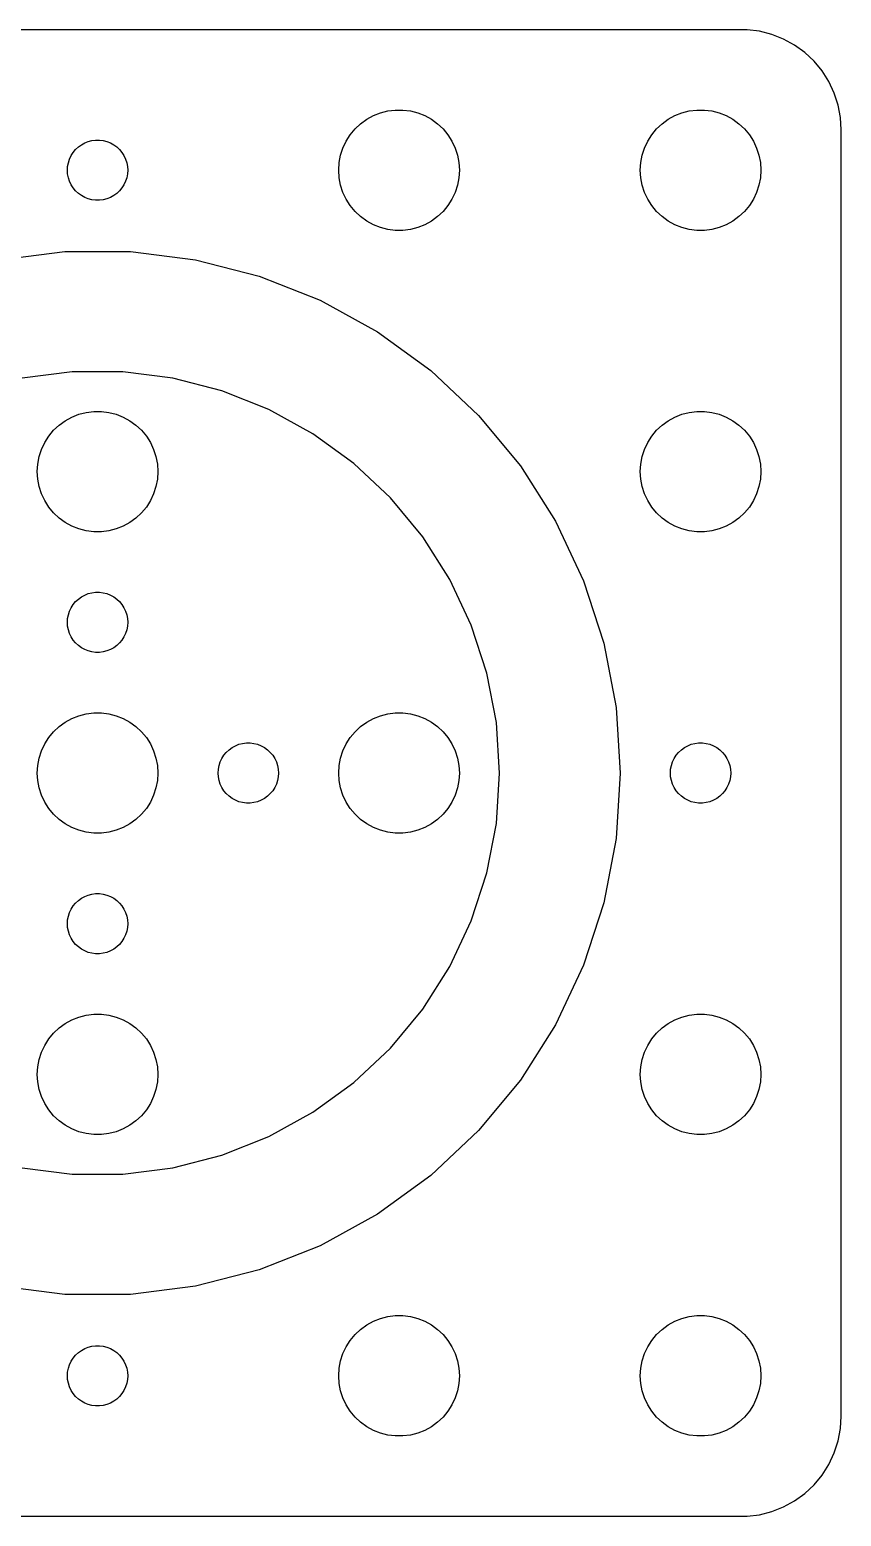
# Model space of a CAD drawing. Header units: metres. Extents: x -37 to 37, y -37 to 289.
# Drawn here: x -3.4 to 37, y 131 to 205 of the extents above; entities that cross this region are included whole.
import ezdxf

# ---------------------------------------------------------------- set-up
doc = ezdxf.new("R2010")
doc.units = ezdxf.units.M

msp = doc.modelspace()

# ---------------------------------------------------------------- linework, layer by layer
for p, q in [((32.3139, 204.99), (-32.3139, 204.99)), ((32.9369, 204.911), (32.3139, 204.99)), ((33.5451, 204.755), (32.9369, 204.911)), ((34.1289, 204.524), (33.5451, 204.755)), ((34.6791, 204.222), (34.1289, 204.524)), ((35.1871, 203.853), (34.6791, 204.222)), ((35.6448, 203.423), (35.1871, 203.853)), ((36.0451, 202.939), (35.6448, 203.423)), ((36.3815, 202.409), (36.0451, 202.939)), ((36.6489, 201.841), (36.3815, 202.409)), ((36.8429, 201.243), (36.6489, 201.841)), ((36.9606, 200.627), (36.8429, 201.243)), ((13.0877, 200.312), (13.3925, 200.533)), ((13.3925, 200.533), (13.7227, 200.714)), ((13.7227, 200.714), (14.0729, 200.853)), ((14.0729, 200.853), (14.4379, 200.947)), ((14.4379, 200.947), (14.8116, 200.994)), ((14.8116, 200.994), (15.1884, 200.994)), ((15.1884, 200.994), (15.5621, 200.947)), ((15.5621, 200.947), (15.927, 200.853)), ((15.927, 200.853), (16.2773, 200.714)), ((16.2773, 200.714), (16.6075, 200.533)), ((16.6075, 200.533), (16.9123, 200.312)), ((28.0877, 200.312), (28.3925, 200.533)), ((28.3925, 200.533), (28.7227, 200.714)), ((28.7227, 200.714), (29.0729, 200.853)), ((29.0729, 200.853), (29.4379, 200.947)), ((29.4379, 200.947), (29.8116, 200.994)), ((29.8116, 200.994), (30.1884, 200.994)), ((30.1884, 200.994), (30.5621, 200.947)), ((30.5621, 200.947), (30.927, 200.853)), ((30.927, 200.853), (31.2773, 200.714)), ((31.2773, 200.714), (31.6075, 200.533)), ((31.6075, 200.533), (31.9123, 200.312)), ((37, 200), (36.9606, 200.627)), ((12.3711, 199.445), (12.5729, 199.763)), ((12.5729, 199.763), (12.8131, 200.054)), ((12.8131, 200.054), (13.0877, 200.312)), ((16.9123, 200.312), (17.1869, 200.054)), ((17.1869, 200.054), (17.427, 199.763)), ((17.427, 199.763), (17.6289, 199.445)), ((27.3711, 199.445), (27.5729, 199.763)), ((27.5729, 199.763), (27.8131, 200.054)), ((27.8131, 200.054), (28.0877, 200.312)), ((31.9123, 200.312), (32.1869, 200.054)), ((32.1869, 200.054), (32.427, 199.763)), ((32.427, 199.763), (32.6289, 199.445)), ((37, 136), (37, 200)), ((-1.21352, 198.882), (-1.09344, 199.027)), ((-1.09344, 199.027), (-0.956131, 199.156)), ((-0.956131, 199.156), (-0.803726, 199.266)), ((-0.803726, 199.266), (-0.638657, 199.357)), ((-0.638657, 199.357), (-0.463516, 199.427)), ((-0.463516, 199.427), (-0.281067, 199.473)), ((-0.281067, 199.473), (-0.094177, 199.497)), ((-0.094177, 199.497), (0.094177, 199.497)), ((0.094177, 199.497), (0.281067, 199.473)), ((0.281067, 199.473), (0.463516, 199.427)), ((0.463516, 199.427), (0.638657, 199.357)), ((0.638657, 199.357), (0.803726, 199.266)), ((0.803726, 199.266), (0.956131, 199.156)), ((0.956131, 199.156), (1.09344, 199.027)), ((1.09344, 199.027), (1.21352, 198.882)), ((12.0942, 198.746), (12.2107, 199.104)), ((12.2107, 199.104), (12.3711, 199.445)), ((17.6289, 199.445), (17.7893, 199.104)), ((17.7893, 199.104), (17.9057, 198.746)), ((27.0942, 198.746), (27.2107, 199.104)), ((27.2107, 199.104), (27.3711, 199.445)), ((32.6289, 199.445), (32.7893, 199.104)), ((32.7893, 199.104), (32.9057, 198.746)), ((-1.48816, 198.188), (-1.45287, 198.373)), ((-1.45287, 198.373), (-1.39465, 198.552)), ((-1.39465, 198.552), (-1.31445, 198.723)), ((-1.31445, 198.723), (-1.21352, 198.882)), ((1.21352, 198.882), (1.31445, 198.723)), ((1.31445, 198.723), (1.39465, 198.552)), ((1.39465, 198.552), (1.45287, 198.373)), ((1.45287, 198.373), (1.48816, 198.188)), ((12, 198), (12.0237, 198.376)), ((12.0237, 198.376), (12.0942, 198.746)), ((17.9057, 198.746), (17.9763, 198.376)), ((17.9763, 198.376), (18, 198)), ((27, 198), (27.0237, 198.376)), ((27.0237, 198.376), (27.0942, 198.746)), ((32.9057, 198.746), (32.9763, 198.376)), ((32.9763, 198.376), (33, 198)), ((-1.5, 198), (-1.48816, 198.188)), ((-1.48816, 197.812), (-1.5, 198)), ((-1.45287, 197.627), (-1.48816, 197.812)), ((-1.39465, 197.448), (-1.45287, 197.627)), ((1.45287, 197.627), (1.39465, 197.448)), ((1.48816, 197.812), (1.45287, 197.627)), ((1.48816, 198.188), (1.5, 198)), ((1.5, 198), (1.48816, 197.812)), ((12.0237, 197.624), (12, 198)), ((12.0942, 197.254), (12.0237, 197.624)), ((17.9763, 197.624), (17.9057, 197.254)), ((18, 198), (17.9763, 197.624)), ((27.0237, 197.624), (27, 198)), ((27.0942, 197.254), (27.0237, 197.624)), ((32.9763, 197.624), (32.9057, 197.254)), ((33, 198), (32.9763, 197.624)), ((-1.31445, 197.277), (-1.39465, 197.448)), ((-1.21352, 197.118), (-1.31445, 197.277)), ((-1.09344, 196.973), (-1.21352, 197.118)), ((-0.956131, 196.844), (-1.09344, 196.973)), ((-0.803726, 196.734), (-0.956131, 196.844)), ((0.956131, 196.844), (0.803726, 196.734)), ((1.09344, 196.973), (0.956131, 196.844)), ((1.21352, 197.118), (1.09344, 196.973)), ((1.31445, 197.277), (1.21352, 197.118)), ((1.39465, 197.448), (1.31445, 197.277)), ((12.2107, 196.896), (12.0942, 197.254)), ((12.3711, 196.555), (12.2107, 196.896)), ((17.7893, 196.896), (17.6289, 196.555)), ((17.9057, 197.254), (17.7893, 196.896)), ((27.2107, 196.896), (27.0942, 197.254)), ((27.3711, 196.555), (27.2107, 196.896)), ((32.7893, 196.896), (32.6289, 196.555)), ((32.9057, 197.254), (32.7893, 196.896)), ((-0.638657, 196.643), (-0.803726, 196.734)), ((-0.463516, 196.573), (-0.638657, 196.643)), ((-0.281067, 196.527), (-0.463516, 196.573)), ((-0.094177, 196.503), (-0.281067, 196.527)), ((0.094177, 196.503), (-0.094177, 196.503)), ((0.281067, 196.527), (0.094177, 196.503)), ((0.463516, 196.573), (0.281067, 196.527)), ((0.638657, 196.643), (0.463516, 196.573)), ((0.803726, 196.734), (0.638657, 196.643)), ((12.5729, 196.237), (12.3711, 196.555)), ((12.8131, 195.946), (12.5729, 196.237)), ((17.427, 196.237), (17.1869, 195.946)), ((17.6289, 196.555), (17.427, 196.237)), ((27.5729, 196.237), (27.3711, 196.555)), ((27.8131, 195.946), (27.5729, 196.237)), ((32.427, 196.237), (32.1869, 195.946)), ((32.6289, 196.555), (32.427, 196.237)), ((13.0877, 195.688), (12.8131, 195.946)), ((13.3925, 195.467), (13.0877, 195.688)), ((13.7227, 195.286), (13.3925, 195.467)), ((16.6075, 195.467), (16.2773, 195.286)), ((16.9123, 195.688), (16.6075, 195.467)), ((17.1869, 195.946), (16.9123, 195.688)), ((28.0877, 195.688), (27.8131, 195.946)), ((28.3925, 195.467), (28.0877, 195.688)), ((28.7227, 195.286), (28.3925, 195.467)), ((31.6075, 195.467), (31.2773, 195.286)), ((31.9123, 195.688), (31.6075, 195.467)), ((32.1869, 195.946), (31.9123, 195.688)), ((14.0729, 195.147), (13.7227, 195.286)), ((14.4379, 195.053), (14.0729, 195.147)), ((14.8116, 195.006), (14.4379, 195.053)), ((15.1884, 195.006), (14.8116, 195.006)), ((15.5621, 195.053), (15.1884, 195.006)), ((15.927, 195.147), (15.5621, 195.053)), ((16.2773, 195.286), (15.927, 195.147)), ((29.0729, 195.147), (28.7227, 195.286)), ((29.4379, 195.053), (29.0729, 195.147)), ((29.8116, 195.006), (29.4379, 195.053)), ((30.1884, 195.006), (29.8116, 195.006)), ((30.5621, 195.053), (30.1884, 195.006)), ((30.927, 195.147), (30.5621, 195.053)), ((31.2773, 195.286), (30.927, 195.147)), ((-4.8719, 193.539), (-1.63255, 193.949)), ((-1.63255, 193.949), (1.63255, 193.949)), ((1.63255, 193.949), (4.8719, 193.539)), ((4.8719, 193.539), (8.03444, 192.727)), ((8.03444, 192.727), (11.0703, 191.525)), ((11.0703, 191.525), (13.9315, 189.953)), ((13.9315, 189.953), (16.573, 188.033)), ((-1.2558, 187.961), (-3.74762, 187.646)), ((1.2558, 187.961), (-1.2558, 187.961)), ((3.74762, 187.646), (1.2558, 187.961)), ((16.573, 188.033), (18.9532, 185.798)), ((6.18033, 187.021), (3.74762, 187.646)), ((8.51558, 186.097), (6.18033, 187.021)), ((-1.60747, 185.533), (-1.27733, 185.714)), ((-1.27733, 185.714), (-0.927048, 185.853)), ((-0.927048, 185.853), (-0.562134, 185.947)), ((-0.562134, 185.947), (-0.18837, 185.994)), ((-0.18837, 185.994), (0.18837, 185.994)), ((0.18837, 185.994), (0.562134, 185.947)), ((0.562134, 185.947), (0.927048, 185.853)), ((0.927048, 185.853), (1.27733, 185.714)), ((1.27733, 185.714), (1.60747, 185.533)), ((10.7165, 184.887), (8.51558, 186.097)), ((18.9532, 185.798), (21.0344, 183.282)), ((28.3925, 185.533), (28.7227, 185.714)), ((28.7227, 185.714), (29.0729, 185.853)), ((29.0729, 185.853), (29.4379, 185.947)), ((29.4379, 185.947), (29.8116, 185.994)), ((29.8116, 185.994), (30.1884, 185.994)), ((30.1884, 185.994), (30.5621, 185.947)), ((30.5621, 185.947), (30.927, 185.853)), ((30.927, 185.853), (31.2773, 185.714)), ((31.2773, 185.714), (31.6075, 185.533)), ((-2.42705, 184.763), (-2.1869, 185.054)), ((-2.1869, 185.054), (-1.91226, 185.312)), ((-1.91226, 185.312), (-1.60747, 185.533)), ((1.60747, 185.533), (1.91226, 185.312)), ((1.91226, 185.312), (2.1869, 185.054)), ((2.1869, 185.054), (2.42705, 184.763)), ((27.5729, 184.763), (27.8131, 185.054)), ((27.8131, 185.054), (28.0877, 185.312)), ((28.0877, 185.312), (28.3925, 185.533)), ((31.6075, 185.533), (31.9123, 185.312)), ((31.9123, 185.312), (32.1869, 185.054)), ((32.1869, 185.054), (32.427, 184.763)), ((-2.78932, 184.104), (-2.62891, 184.445)), ((-2.62891, 184.445), (-2.42705, 184.763)), ((2.42705, 184.763), (2.62891, 184.445)), ((2.62891, 184.445), (2.78932, 184.104)), ((12.7485, 183.41), (10.7165, 184.887)), ((27.2107, 184.104), (27.3711, 184.445)), ((27.3711, 184.445), (27.5729, 184.763)), ((32.427, 184.763), (32.6289, 184.445)), ((32.6289, 184.445), (32.7893, 184.104)), ((-2.97633, 183.376), (-2.90575, 183.746)), ((-2.90575, 183.746), (-2.78932, 184.104)), ((2.78932, 184.104), (2.90575, 183.746)), ((2.90575, 183.746), (2.97633, 183.376)), ((27.0237, 183.376), (27.0942, 183.746)), ((27.0942, 183.746), (27.2107, 184.104)), ((32.7893, 184.104), (32.9057, 183.746)), ((32.9057, 183.746), (32.9763, 183.376)), ((-3, 183), (-2.97633, 183.376)), ((-2.97633, 182.624), (-3, 183)), ((2.97633, 183.376), (3, 183)), ((3, 183), (2.97633, 182.624)), ((14.5794, 181.691), (12.7485, 183.41)), ((21.0344, 183.282), (22.784, 180.526)), ((27, 183), (27.0237, 183.376)), ((27.0237, 182.624), (27, 183)), ((32.9763, 183.376), (33, 183)), ((33, 183), (32.9763, 182.624)), ((-2.90575, 182.254), (-2.97633, 182.624)), ((-2.78932, 181.896), (-2.90575, 182.254)), ((2.90575, 182.254), (2.78932, 181.896)), ((2.97633, 182.624), (2.90575, 182.254)), ((27.0942, 182.254), (27.0237, 182.624)), ((27.2107, 181.896), (27.0942, 182.254)), ((32.9057, 182.254), (32.7893, 181.896)), ((32.9763, 182.624), (32.9057, 182.254)), ((-2.62891, 181.555), (-2.78932, 181.896)), ((-2.42705, 181.237), (-2.62891, 181.555)), ((2.62891, 181.555), (2.42705, 181.237)), ((2.78932, 181.896), (2.62891, 181.555)), ((16.1803, 179.756), (14.5794, 181.691)), ((27.3711, 181.555), (27.2107, 181.896)), ((27.5729, 181.237), (27.3711, 181.555)), ((32.6289, 181.555), (32.427, 181.237)), ((32.7893, 181.896), (32.6289, 181.555)), ((-2.1869, 180.946), (-2.42705, 181.237)), ((-1.91226, 180.688), (-2.1869, 180.946)), ((-1.60747, 180.467), (-1.91226, 180.688)), ((1.91226, 180.688), (1.60747, 180.467)), ((2.1869, 180.946), (1.91226, 180.688)), ((2.42705, 181.237), (2.1869, 180.946)), ((22.784, 180.526), (24.1742, 177.571)), ((27.8131, 180.946), (27.5729, 181.237)), ((28.0877, 180.688), (27.8131, 180.946)), ((28.3925, 180.467), (28.0877, 180.688)), ((31.9123, 180.688), (31.6075, 180.467)), ((32.1869, 180.946), (31.9123, 180.688)), ((32.427, 181.237), (32.1869, 180.946)), ((-1.27733, 180.286), (-1.60747, 180.467)), ((-0.927048, 180.147), (-1.27733, 180.286)), ((-0.562134, 180.053), (-0.927048, 180.147)), ((-0.18837, 180.006), (-0.562134, 180.053)), ((0.18837, 180.006), (-0.18837, 180.006)), ((0.562134, 180.053), (0.18837, 180.006)), ((0.927048, 180.147), (0.562134, 180.053)), ((1.27733, 180.286), (0.927048, 180.147)), ((1.60747, 180.467), (1.27733, 180.286)), ((28.7227, 180.286), (28.3925, 180.467)), ((29.0729, 180.147), (28.7227, 180.286)), ((29.4379, 180.053), (29.0729, 180.147)), ((29.8116, 180.006), (29.4379, 180.053)), ((30.1884, 180.006), (29.8116, 180.006)), ((30.5621, 180.053), (30.1884, 180.006)), ((30.927, 180.147), (30.5621, 180.053)), ((31.2773, 180.286), (30.927, 180.147)), ((31.6075, 180.467), (31.2773, 180.286)), ((17.5261, 177.635), (16.1803, 179.756)), ((18.5955, 175.362), (17.5261, 177.635)), ((24.1742, 177.571), (25.1832, 174.466)), ((-0.803726, 176.766), (-0.638657, 176.857)), ((-0.638657, 176.857), (-0.463516, 176.927)), ((-0.463516, 176.927), (-0.281067, 176.973)), ((-0.281067, 176.973), (-0.094177, 176.997)), ((-0.094177, 176.997), (0.094177, 176.997)), ((0.094177, 176.997), (0.281067, 176.973)), ((0.281067, 176.973), (0.463516, 176.927)), ((0.463516, 176.927), (0.638657, 176.857)), ((0.638657, 176.857), (0.803726, 176.766)), ((-1.39465, 176.052), (-1.31445, 176.223)), ((-1.31445, 176.223), (-1.21352, 176.382)), ((-1.21352, 176.382), (-1.09344, 176.527)), ((-1.09344, 176.527), (-0.956131, 176.656)), ((-0.956131, 176.656), (-0.803726, 176.766)), ((0.803726, 176.766), (0.956131, 176.656)), ((0.956131, 176.656), (1.09344, 176.527)), ((1.09344, 176.527), (1.21352, 176.382)), ((1.21352, 176.382), (1.31445, 176.223)), ((1.31445, 176.223), (1.39465, 176.052)), ((-1.5, 175.5), (-1.48816, 175.688)), ((-1.48816, 175.312), (-1.5, 175.5)), ((-1.48816, 175.688), (-1.45287, 175.873)), ((-1.45287, 175.873), (-1.39465, 176.052)), ((1.39465, 176.052), (1.45287, 175.873)), ((1.45287, 175.873), (1.48816, 175.688)), ((1.48816, 175.688), (1.5, 175.5)), ((1.5, 175.5), (1.48816, 175.312)), ((19.3717, 172.974), (18.5955, 175.362)), ((-1.45287, 175.127), (-1.48816, 175.312)), ((-1.39465, 174.948), (-1.45287, 175.127)), ((-1.31445, 174.777), (-1.39465, 174.948)), ((-1.21352, 174.618), (-1.31445, 174.777)), ((-1.09344, 174.473), (-1.21352, 174.618)), ((1.21352, 174.618), (1.09344, 174.473)), ((1.31445, 174.777), (1.21352, 174.618)), ((1.39465, 174.948), (1.31445, 174.777)), ((1.45287, 175.127), (1.39465, 174.948)), ((1.48816, 175.312), (1.45287, 175.127)), ((-0.956131, 174.344), (-1.09344, 174.473)), ((-0.803726, 174.234), (-0.956131, 174.344)), ((-0.638657, 174.143), (-0.803726, 174.234)), ((-0.463516, 174.073), (-0.638657, 174.143)), ((-0.281067, 174.027), (-0.463516, 174.073)), ((-0.094177, 174.003), (-0.281067, 174.027)), ((0.094177, 174.003), (-0.094177, 174.003)), ((0.281067, 174.027), (0.094177, 174.003)), ((0.463516, 174.073), (0.281067, 174.027)), ((0.638657, 174.143), (0.463516, 174.073)), ((0.803726, 174.234), (0.638657, 174.143)), ((0.956131, 174.344), (0.803726, 174.234)), ((1.09344, 174.473), (0.956131, 174.344)), ((25.1832, 174.466), (25.795, 171.259)), ((19.8423, 170.507), (19.3717, 172.974)), ((-0.927048, 170.853), (-0.562134, 170.947)), ((-0.562134, 170.947), (-0.18837, 170.994)), ((-0.18837, 170.994), (0.18837, 170.994)), ((0.18837, 170.994), (0.562134, 170.947)), ((0.562134, 170.947), (0.927048, 170.853)), ((14.0729, 170.853), (14.4379, 170.947)), ((14.4379, 170.947), (14.8116, 170.994)), ((14.8116, 170.994), (15.1884, 170.994)), ((15.1884, 170.994), (15.5621, 170.947)), ((15.5621, 170.947), (15.927, 170.853)), ((25.795, 171.259), (26, 168)), ((-2.1869, 170.054), (-1.91226, 170.312)), ((-1.91226, 170.312), (-1.60747, 170.533)), ((-1.60747, 170.533), (-1.27733, 170.714)), ((-1.27733, 170.714), (-0.927048, 170.853)), ((0.927048, 170.853), (1.27733, 170.714)), ((1.27733, 170.714), (1.60747, 170.533)), ((1.60747, 170.533), (1.91226, 170.312)), ((1.91226, 170.312), (2.1869, 170.054)), ((12.8131, 170.054), (13.0877, 170.312)), ((13.0877, 170.312), (13.3925, 170.533)), ((13.3925, 170.533), (13.7227, 170.714)), ((13.7227, 170.714), (14.0729, 170.853)), ((15.927, 170.853), (16.2773, 170.714)), ((16.2773, 170.714), (16.6075, 170.533)), ((16.6075, 170.533), (16.9123, 170.312)), ((16.9123, 170.312), (17.1869, 170.054)), ((20, 168), (19.8423, 170.507)), ((-2.78932, 169.104), (-2.62891, 169.445)), ((-2.62891, 169.445), (-2.42705, 169.763)), ((-2.42705, 169.763), (-2.1869, 170.054)), ((2.1869, 170.054), (2.42705, 169.763)), ((2.42705, 169.763), (2.62891, 169.445)), ((2.62891, 169.445), (2.78932, 169.104)), ((6.86133, 169.357), (7.03647, 169.427)), ((7.03647, 169.427), (7.21892, 169.473)), ((7.21892, 169.473), (7.40581, 169.497)), ((7.40581, 169.497), (7.59418, 169.497)), ((7.59418, 169.497), (7.78107, 169.473)), ((7.78107, 169.473), (7.96352, 169.427)), ((7.96352, 169.427), (8.13866, 169.357)), ((12.2107, 169.104), (12.3711, 169.445)), ((12.3711, 169.445), (12.5729, 169.763)), ((12.5729, 169.763), (12.8131, 170.054)), ((17.1869, 170.054), (17.427, 169.763)), ((17.427, 169.763), (17.6289, 169.445)), ((17.6289, 169.445), (17.7893, 169.104)), ((29.3613, 169.357), (29.5365, 169.427)), ((29.5365, 169.427), (29.7189, 169.473)), ((29.7189, 169.473), (29.9058, 169.497)), ((29.9058, 169.497), (30.0942, 169.497)), ((30.0942, 169.497), (30.2811, 169.473)), ((30.2811, 169.473), (30.4635, 169.427)), ((30.4635, 169.427), (30.6387, 169.357)), ((-2.97633, 168.376), (-2.90575, 168.746)), ((-2.90575, 168.746), (-2.78932, 169.104)), ((2.78932, 169.104), (2.90575, 168.746)), ((2.90575, 168.746), (2.97633, 168.376)), ((6.10533, 168.552), (6.18553, 168.723)), ((6.18553, 168.723), (6.28647, 168.882)), ((6.28647, 168.882), (6.40654, 169.027)), ((6.40654, 169.027), (6.54385, 169.156)), ((6.54385, 169.156), (6.69626, 169.266)), ((6.69626, 169.266), (6.86133, 169.357)), ((8.13866, 169.357), (8.30373, 169.266)), ((8.30373, 169.266), (8.45613, 169.156)), ((8.45613, 169.156), (8.59344, 169.027)), ((8.59344, 169.027), (8.71352, 168.882)), ((8.71352, 168.882), (8.81445, 168.723)), ((8.81445, 168.723), (8.89465, 168.552)), ((12.0237, 168.376), (12.0942, 168.746)), ((12.0942, 168.746), (12.2107, 169.104)), ((17.7893, 169.104), (17.9057, 168.746)), ((17.9057, 168.746), (17.9763, 168.376)), ((28.6053, 168.552), (28.6855, 168.723)), ((28.6855, 168.723), (28.7865, 168.882)), ((28.7865, 168.882), (28.9065, 169.027)), ((28.9065, 169.027), (29.0439, 169.156)), ((29.0439, 169.156), (29.1963, 169.266)), ((29.1963, 169.266), (29.3613, 169.357)), ((30.6387, 169.357), (30.8037, 169.266)), ((30.8037, 169.266), (30.9561, 169.156)), ((30.9561, 169.156), (31.0934, 169.027)), ((31.0934, 169.027), (31.2135, 168.882)), ((31.2135, 168.882), (31.3145, 168.723)), ((31.3145, 168.723), (31.3947, 168.552)), ((-3, 168), (-2.97633, 168.376)), ((-2.97633, 167.624), (-3, 168)), ((2.97633, 168.376), (3, 168)), ((3, 168), (2.97633, 167.624)), ((6, 168), (6.01183, 168.188)), ((6.01183, 167.812), (6, 168)), ((6.01183, 168.188), (6.04712, 168.373)), ((6.04712, 168.373), (6.10533, 168.552)), ((8.89465, 168.552), (8.95287, 168.373)), ((8.95287, 168.373), (8.98816, 168.188)), ((8.98816, 168.188), (9, 168)), ((9, 168), (8.98816, 167.812)), ((12, 168), (12.0237, 168.376)), ((12.0237, 167.624), (12, 168)), ((17.9763, 168.376), (18, 168)), ((18, 168), (17.9763, 167.624)), ((19.8423, 165.493), (20, 168)), ((26, 168), (25.795, 164.741)), ((28.5, 168), (28.5118, 168.188)), ((28.5118, 167.812), (28.5, 168)), ((28.5118, 168.188), (28.5471, 168.373)), ((28.5471, 168.373), (28.6053, 168.552)), ((31.3947, 168.552), (31.4529, 168.373)), ((31.4529, 168.373), (31.4882, 168.188)), ((31.4882, 168.188), (31.5, 168)), ((31.5, 168), (31.4882, 167.812)), ((-2.90575, 167.254), (-2.97633, 167.624)), ((-2.78932, 166.896), (-2.90575, 167.254)), ((2.90575, 167.254), (2.78932, 166.896)), ((2.97633, 167.624), (2.90575, 167.254)), ((6.04712, 167.627), (6.01183, 167.812)), ((6.10533, 167.448), (6.04712, 167.627)), ((6.18553, 167.277), (6.10533, 167.448)), ((6.28647, 167.118), (6.18553, 167.277)), ((8.81445, 167.277), (8.71352, 167.118)), ((8.89465, 167.448), (8.81445, 167.277)), ((8.95287, 167.627), (8.89465, 167.448)), ((8.98816, 167.812), (8.95287, 167.627)), ((12.0942, 167.254), (12.0237, 167.624)), ((12.2107, 166.896), (12.0942, 167.254)), ((17.9057, 167.254), (17.7893, 166.896)), ((17.9763, 167.624), (17.9057, 167.254)), ((28.5471, 167.627), (28.5118, 167.812)), ((28.6053, 167.448), (28.5471, 167.627)), ((28.6855, 167.277), (28.6053, 167.448)), ((28.7865, 167.118), (28.6855, 167.277)), ((31.3145, 167.277), (31.2135, 167.118)), ((31.3947, 167.448), (31.3145, 167.277)), ((31.4529, 167.627), (31.3947, 167.448)), ((31.4882, 167.812), (31.4529, 167.627)), ((-2.62891, 166.555), (-2.78932, 166.896)), ((-2.42705, 166.237), (-2.62891, 166.555)), ((2.62891, 166.555), (2.42705, 166.237)), ((2.78932, 166.896), (2.62891, 166.555)), ((6.40654, 166.973), (6.28647, 167.118)), ((6.54385, 166.844), (6.40654, 166.973)), ((6.69626, 166.734), (6.54385, 166.844)), ((6.86133, 166.643), (6.69626, 166.734)), ((7.03647, 166.573), (6.86133, 166.643)), ((7.21892, 166.527), (7.03647, 166.573)), ((7.40581, 166.503), (7.21892, 166.527)), ((7.59418, 166.503), (7.40581, 166.503)), ((7.78107, 166.527), (7.59418, 166.503)), ((7.96352, 166.573), (7.78107, 166.527)), ((8.13866, 166.643), (7.96352, 166.573)), ((8.30373, 166.734), (8.13866, 166.643)), ((8.45613, 166.844), (8.30373, 166.734)), ((8.59344, 166.973), (8.45613, 166.844)), ((8.71352, 167.118), (8.59344, 166.973)), ((12.3711, 166.555), (12.2107, 166.896)), ((12.5729, 166.237), (12.3711, 166.555)), ((17.6289, 166.555), (17.427, 166.237)), ((17.7893, 166.896), (17.6289, 166.555)), ((28.9065, 166.973), (28.7865, 167.118)), ((29.0439, 166.844), (28.9065, 166.973)), ((29.1963, 166.734), (29.0439, 166.844)), ((29.3613, 166.643), (29.1963, 166.734)), ((29.5365, 166.573), (29.3613, 166.643)), ((29.7189, 166.527), (29.5365, 166.573)), ((29.9058, 166.503), (29.7189, 166.527)), ((30.0942, 166.503), (29.9058, 166.503)), ((30.2811, 166.527), (30.0942, 166.503)), ((30.4635, 166.573), (30.2811, 166.527)), ((30.6387, 166.643), (30.4635, 166.573)), ((30.8037, 166.734), (30.6387, 166.643)), ((30.9561, 166.844), (30.8037, 166.734)), ((31.0934, 166.973), (30.9561, 166.844)), ((31.2135, 167.118), (31.0934, 166.973)), ((-2.1869, 165.946), (-2.42705, 166.237)), ((-1.91226, 165.688), (-2.1869, 165.946)), ((2.1869, 165.946), (1.91226, 165.688)), ((2.42705, 166.237), (2.1869, 165.946)), ((12.8131, 165.946), (12.5729, 166.237)), ((13.0877, 165.688), (12.8131, 165.946)), ((17.1869, 165.946), (16.9123, 165.688)), ((17.427, 166.237), (17.1869, 165.946)), ((-1.60747, 165.467), (-1.91226, 165.688)), ((-1.27733, 165.286), (-1.60747, 165.467)), ((-0.927048, 165.147), (-1.27733, 165.286)), ((-0.562134, 165.053), (-0.927048, 165.147)), ((-0.18837, 165.006), (-0.562134, 165.053)), ((0.18837, 165.006), (-0.18837, 165.006)), ((0.562134, 165.053), (0.18837, 165.006)), ((0.927048, 165.147), (0.562134, 165.053)), ((1.27733, 165.286), (0.927048, 165.147)), ((1.60747, 165.467), (1.27733, 165.286)), ((1.91226, 165.688), (1.60747, 165.467)), ((13.3925, 165.467), (13.0877, 165.688)), ((13.7227, 165.286), (13.3925, 165.467)), ((14.0729, 165.147), (13.7227, 165.286)), ((14.4379, 165.053), (14.0729, 165.147)), ((14.8116, 165.006), (14.4379, 165.053)), ((15.1884, 165.006), (14.8116, 165.006)), ((15.5621, 165.053), (15.1884, 165.006)), ((15.927, 165.147), (15.5621, 165.053)), ((16.2773, 165.286), (15.927, 165.147)), ((16.6075, 165.467), (16.2773, 165.286)), ((16.9123, 165.688), (16.6075, 165.467)), ((19.3717, 163.026), (19.8423, 165.493)), ((25.795, 164.741), (25.1832, 161.534)), ((18.5955, 160.638), (19.3717, 163.026)), ((-1.31445, 161.223), (-1.21352, 161.382)), ((-1.21352, 161.382), (-1.09344, 161.527)), ((-1.09344, 161.527), (-0.956131, 161.656)), ((-0.956131, 161.656), (-0.803726, 161.766)), ((-0.803726, 161.766), (-0.638657, 161.857)), ((-0.638657, 161.857), (-0.463516, 161.927)), ((-0.463516, 161.927), (-0.281067, 161.973)), ((-0.281067, 161.973), (-0.094177, 161.997)), ((-0.094177, 161.997), (0.094177, 161.997)), ((0.094177, 161.997), (0.281067, 161.973)), ((0.281067, 161.973), (0.463516, 161.927)), ((0.463516, 161.927), (0.638657, 161.857)), ((0.638657, 161.857), (0.803726, 161.766)), ((0.803726, 161.766), (0.956131, 161.656)), ((0.956131, 161.656), (1.09344, 161.527)), ((1.09344, 161.527), (1.21352, 161.382)), ((1.21352, 161.382), (1.31445, 161.223)), ((25.1832, 161.534), (24.1742, 158.429)), ((-1.5, 160.5), (-1.48816, 160.688)), ((-1.48816, 160.688), (-1.45287, 160.873)), ((-1.45287, 160.873), (-1.39465, 161.052)), ((-1.39465, 161.052), (-1.31445, 161.223)), ((1.31445, 161.223), (1.39465, 161.052)), ((1.39465, 161.052), (1.45287, 160.873)), ((1.45287, 160.873), (1.48816, 160.688)), ((1.48816, 160.688), (1.5, 160.5)), ((17.5261, 158.365), (18.5955, 160.638)), ((-1.48816, 160.312), (-1.5, 160.5)), ((-1.45287, 160.127), (-1.48816, 160.312)), ((-1.39465, 159.948), (-1.45287, 160.127)), ((-1.31445, 159.777), (-1.39465, 159.948)), ((1.39465, 159.948), (1.31445, 159.777)), ((1.45287, 160.127), (1.39465, 159.948)), ((1.48816, 160.312), (1.45287, 160.127)), ((1.5, 160.5), (1.48816, 160.312)), ((-1.21352, 159.618), (-1.31445, 159.777)), ((-1.09344, 159.473), (-1.21352, 159.618)), ((-0.956131, 159.344), (-1.09344, 159.473)), ((-0.803726, 159.234), (-0.956131, 159.344)), ((-0.638657, 159.143), (-0.803726, 159.234)), ((-0.463516, 159.073), (-0.638657, 159.143)), ((-0.281067, 159.027), (-0.463516, 159.073)), ((0.463516, 159.073), (0.281067, 159.027)), ((0.638657, 159.143), (0.463516, 159.073)), ((0.803726, 159.234), (0.638657, 159.143)), ((0.956131, 159.344), (0.803726, 159.234)), ((1.09344, 159.473), (0.956131, 159.344)), ((1.21352, 159.618), (1.09344, 159.473)), ((1.31445, 159.777), (1.21352, 159.618)), ((-0.094177, 159.003), (-0.281067, 159.027)), ((0.094177, 159.003), (-0.094177, 159.003)), ((0.281067, 159.027), (0.094177, 159.003)), ((16.1803, 156.244), (17.5261, 158.365)), ((24.1742, 158.429), (22.784, 155.474)), ((14.5794, 154.309), (16.1803, 156.244)), ((-1.91226, 155.312), (-1.60747, 155.533)), ((-1.60747, 155.533), (-1.27733, 155.714)), ((-1.27733, 155.714), (-0.927048, 155.853)), ((-0.927048, 155.853), (-0.562134, 155.947)), ((-0.562134, 155.947), (-0.18837, 155.994)), ((-0.18837, 155.994), (0.18837, 155.994)), ((0.18837, 155.994), (0.562134, 155.947)), ((0.562134, 155.947), (0.927048, 155.853)), ((0.927048, 155.853), (1.27733, 155.714)), ((1.27733, 155.714), (1.60747, 155.533)), ((1.60747, 155.533), (1.91226, 155.312)), ((22.784, 155.474), (21.0344, 152.718)), ((28.0877, 155.312), (28.3925, 155.533)), ((28.3925, 155.533), (28.7227, 155.714)), ((28.7227, 155.714), (29.0729, 155.853)), ((29.0729, 155.853), (29.4379, 155.947)), ((29.4379, 155.947), (29.8116, 155.994)), ((29.8116, 155.994), (30.1884, 155.994)), ((30.1884, 155.994), (30.5621, 155.947)), ((30.5621, 155.947), (30.927, 155.853)), ((30.927, 155.853), (31.2773, 155.714)), ((31.2773, 155.714), (31.6075, 155.533)), ((31.6075, 155.533), (31.9123, 155.312)), ((-2.62891, 154.445), (-2.42705, 154.763)), ((-2.42705, 154.763), (-2.1869, 155.054)), ((-2.1869, 155.054), (-1.91226, 155.312)), ((1.91226, 155.312), (2.1869, 155.054)), ((2.1869, 155.054), (2.42705, 154.763)), ((2.42705, 154.763), (2.62891, 154.445)), ((27.3711, 154.445), (27.5729, 154.763)), ((27.5729, 154.763), (27.8131, 155.054)), ((27.8131, 155.054), (28.0877, 155.312)), ((31.9123, 155.312), (32.1869, 155.054)), ((32.1869, 155.054), (32.427, 154.763)), ((32.427, 154.763), (32.6289, 154.445)), ((-2.90575, 153.746), (-2.78932, 154.104)), ((-2.78932, 154.104), (-2.62891, 154.445)), ((2.62891, 154.445), (2.78932, 154.104)), ((2.78932, 154.104), (2.90575, 153.746)), ((12.7485, 152.59), (14.5794, 154.309)), ((27.0942, 153.746), (27.2107, 154.104)), ((27.2107, 154.104), (27.3711, 154.445)), ((32.6289, 154.445), (32.7893, 154.104)), ((32.7893, 154.104), (32.9057, 153.746)), ((-3, 153), (-2.97633, 153.376)), ((-2.97633, 153.376), (-2.90575, 153.746)), ((2.90575, 153.746), (2.97633, 153.376)), ((2.97633, 153.376), (3, 153)), ((27, 153), (27.0237, 153.376)), ((27.0237, 153.376), (27.0942, 153.746)), ((32.9057, 153.746), (32.9763, 153.376)), ((32.9763, 153.376), (33, 153)), ((-2.97633, 152.624), (-3, 153)), ((-2.90575, 152.254), (-2.97633, 152.624)), ((2.97633, 152.624), (2.90575, 152.254)), ((3, 153), (2.97633, 152.624)), ((10.7165, 151.113), (12.7485, 152.59)), ((21.0344, 152.718), (18.9532, 150.202)), ((27.0237, 152.624), (27, 153)), ((27.0942, 152.254), (27.0237, 152.624)), ((32.9763, 152.624), (32.9057, 152.254)), ((33, 153), (32.9763, 152.624)), ((-2.78932, 151.896), (-2.90575, 152.254)), ((-2.62891, 151.555), (-2.78932, 151.896)), ((2.78932, 151.896), (2.62891, 151.555)), ((2.90575, 152.254), (2.78932, 151.896)), ((27.2107, 151.896), (27.0942, 152.254)), ((27.3711, 151.555), (27.2107, 151.896)), ((32.7893, 151.896), (32.6289, 151.555)), ((32.9057, 152.254), (32.7893, 151.896)), ((-2.42705, 151.237), (-2.62891, 151.555)), ((-2.1869, 150.946), (-2.42705, 151.237)), ((-1.91226, 150.688), (-2.1869, 150.946)), ((2.1869, 150.946), (1.91226, 150.688)), ((2.42705, 151.237), (2.1869, 150.946)), ((2.62891, 151.555), (2.42705, 151.237)), ((8.51558, 149.903), (10.7165, 151.113)), ((27.5729, 151.237), (27.3711, 151.555)), ((27.8131, 150.946), (27.5729, 151.237)), ((28.0877, 150.688), (27.8131, 150.946)), ((32.1869, 150.946), (31.9123, 150.688)), ((32.427, 151.237), (32.1869, 150.946)), ((32.6289, 151.555), (32.427, 151.237)), ((-1.60747, 150.467), (-1.91226, 150.688)), ((-1.27733, 150.286), (-1.60747, 150.467)), ((-0.927048, 150.147), (-1.27733, 150.286)), ((1.27733, 150.286), (0.927048, 150.147)), ((1.60747, 150.467), (1.27733, 150.286)), ((1.91226, 150.688), (1.60747, 150.467)), ((18.9532, 150.202), (16.573, 147.967)), ((28.3925, 150.467), (28.0877, 150.688)), ((28.7227, 150.286), (28.3925, 150.467)), ((29.0729, 150.147), (28.7227, 150.286)), ((31.2773, 150.286), (30.927, 150.147)), ((31.6075, 150.467), (31.2773, 150.286)), ((31.9123, 150.688), (31.6075, 150.467)), ((-0.562134, 150.053), (-0.927048, 150.147)), ((-0.18837, 150.006), (-0.562134, 150.053)), ((0.18837, 150.006), (-0.18837, 150.006)), ((0.562134, 150.053), (0.18837, 150.006)), ((0.927048, 150.147), (0.562134, 150.053)), ((6.18033, 148.979), (8.51558, 149.903)), ((29.4379, 150.053), (29.0729, 150.147)), ((29.8116, 150.006), (29.4379, 150.053)), ((30.1884, 150.006), (29.8116, 150.006)), ((30.5621, 150.053), (30.1884, 150.006)), ((30.927, 150.147), (30.5621, 150.053)), ((3.74762, 148.354), (6.18033, 148.979)), ((-3.74762, 148.354), (-1.2558, 148.039)), ((-1.2558, 148.039), (1.2558, 148.039)), ((1.2558, 148.039), (3.74762, 148.354)), ((16.573, 147.967), (13.9315, 146.047)), ((13.9315, 146.047), (11.0703, 144.475)), ((11.0703, 144.475), (8.03444, 143.273)), ((8.03444, 143.273), (4.8719, 142.461)), ((-1.63255, 142.051), (-4.8719, 142.461)), ((1.63255, 142.051), (-1.63255, 142.051)), ((4.8719, 142.461), (1.63255, 142.051)), ((13.3925, 140.533), (13.7227, 140.714)), ((13.7227, 140.714), (14.0729, 140.853)), ((14.0729, 140.853), (14.4379, 140.947)), ((14.4379, 140.947), (14.8116, 140.994)), ((14.8116, 140.994), (15.1884, 140.994)), ((15.1884, 140.994), (15.5621, 140.947)), ((15.5621, 140.947), (15.927, 140.853)), ((15.927, 140.853), (16.2773, 140.714)), ((16.2773, 140.714), (16.6075, 140.533)), ((28.3925, 140.533), (28.7227, 140.714)), ((28.7227, 140.714), (29.0729, 140.853)), ((29.0729, 140.853), (29.4379, 140.947)), ((29.4379, 140.947), (29.8116, 140.994)), ((29.8116, 140.994), (30.1884, 140.994)), ((30.1884, 140.994), (30.5621, 140.947)), ((30.5621, 140.947), (30.927, 140.853)), ((30.927, 140.853), (31.2773, 140.714)), ((31.2773, 140.714), (31.6075, 140.533)), ((12.5729, 139.763), (12.8131, 140.054)), ((12.8131, 140.054), (13.0877, 140.312)), ((13.0877, 140.312), (13.3925, 140.533)), ((16.6075, 140.533), (16.9123, 140.312)), ((16.9123, 140.312), (17.1869, 140.054)), ((17.1869, 140.054), (17.427, 139.763)), ((27.5729, 139.763), (27.8131, 140.054)), ((27.8131, 140.054), (28.0877, 140.312)), ((28.0877, 140.312), (28.3925, 140.533)), ((31.6075, 140.533), (31.9123, 140.312)), ((31.9123, 140.312), (32.1869, 140.054)), ((32.1869, 140.054), (32.427, 139.763)), ((-1.09344, 139.027), (-0.956131, 139.156)), ((-0.956131, 139.156), (-0.803726, 139.266)), ((-0.803726, 139.266), (-0.638657, 139.357)), ((-0.638657, 139.357), (-0.463516, 139.427)), ((-0.463516, 139.427), (-0.281067, 139.473)), ((-0.281067, 139.473), (-0.094177, 139.497)), ((-0.094177, 139.497), (0.094177, 139.497)), ((0.094177, 139.497), (0.281067, 139.473)), ((0.281067, 139.473), (0.463516, 139.427)), ((0.463516, 139.427), (0.638657, 139.357)), ((0.638657, 139.357), (0.803726, 139.266)), ((0.803726, 139.266), (0.956131, 139.156)), ((0.956131, 139.156), (1.09344, 139.027)), ((12.0942, 138.746), (12.2107, 139.104)), ((12.2107, 139.104), (12.3711, 139.445)), ((12.3711, 139.445), (12.5729, 139.763)), ((17.427, 139.763), (17.6289, 139.445)), ((17.6289, 139.445), (17.7893, 139.104)), ((17.7893, 139.104), (17.9057, 138.746)), ((27.0942, 138.746), (27.2107, 139.104)), ((27.2107, 139.104), (27.3711, 139.445)), ((27.3711, 139.445), (27.5729, 139.763)), ((32.427, 139.763), (32.6289, 139.445)), ((32.6289, 139.445), (32.7893, 139.104)), ((32.7893, 139.104), (32.9057, 138.746)), ((-1.48816, 138.188), (-1.45287, 138.373)), ((-1.45287, 138.373), (-1.39465, 138.552)), ((-1.39465, 138.552), (-1.31445, 138.723)), ((-1.31445, 138.723), (-1.21352, 138.882)), ((-1.21352, 138.882), (-1.09344, 139.027)), ((1.09344, 139.027), (1.21352, 138.882)), ((1.21352, 138.882), (1.31445, 138.723)), ((1.31445, 138.723), (1.39465, 138.552)), ((1.39465, 138.552), (1.45287, 138.373)), ((1.45287, 138.373), (1.48816, 138.188)), ((12, 138), (12.0237, 138.376)), ((12.0237, 138.376), (12.0942, 138.746)), ((17.9057, 138.746), (17.9763, 138.376)), ((17.9763, 138.376), (18, 138)), ((27, 138), (27.0237, 138.376)), ((27.0237, 138.376), (27.0942, 138.746)), ((32.9057, 138.746), (32.9763, 138.376)), ((32.9763, 138.376), (33, 138)), ((-1.5, 138), (-1.48816, 138.188)), ((-1.48816, 137.812), (-1.5, 138)), ((-1.45287, 137.627), (-1.48816, 137.812)), ((-1.39465, 137.448), (-1.45287, 137.627)), ((1.45287, 137.627), (1.39465, 137.448)), ((1.48816, 137.812), (1.45287, 137.627)), ((1.48816, 138.188), (1.5, 138)), ((1.5, 138), (1.48816, 137.812)), ((12.0237, 137.624), (12, 138)), ((12.0942, 137.254), (12.0237, 137.624)), ((17.9763, 137.624), (17.9057, 137.254)), ((18, 138), (17.9763, 137.624)), ((27.0237, 137.624), (27, 138)), ((27.0942, 137.254), (27.0237, 137.624)), ((32.9763, 137.624), (32.9057, 137.254)), ((33, 138), (32.9763, 137.624)), ((-1.31445, 137.277), (-1.39465, 137.448)), ((-1.21352, 137.118), (-1.31445, 137.277)), ((-1.09344, 136.973), (-1.21352, 137.118)), ((-0.956131, 136.844), (-1.09344, 136.973)), ((1.09344, 136.973), (0.956131, 136.844)), ((1.21352, 137.118), (1.09344, 136.973)), ((1.31445, 137.277), (1.21352, 137.118)), ((1.39465, 137.448), (1.31445, 137.277)), ((12.2107, 136.896), (12.0942, 137.254)), ((12.3711, 136.555), (12.2107, 136.896)), ((17.7893, 136.896), (17.6289, 136.555)), ((17.9057, 137.254), (17.7893, 136.896)), ((27.2107, 136.896), (27.0942, 137.254)), ((27.3711, 136.555), (27.2107, 136.896)), ((32.7893, 136.896), (32.6289, 136.555)), ((32.9057, 137.254), (32.7893, 136.896)), ((-0.803726, 136.734), (-0.956131, 136.844)), ((-0.638657, 136.643), (-0.803726, 136.734)), ((-0.463516, 136.573), (-0.638657, 136.643)), ((-0.281067, 136.527), (-0.463516, 136.573)), ((-0.094177, 136.503), (-0.281067, 136.527)), ((0.094177, 136.503), (-0.094177, 136.503)), ((0.281067, 136.527), (0.094177, 136.503)), ((0.463516, 136.573), (0.281067, 136.527)), ((0.638657, 136.643), (0.463516, 136.573)), ((0.803726, 136.734), (0.638657, 136.643)), ((0.956131, 136.844), (0.803726, 136.734)), ((12.5729, 136.237), (12.3711, 136.555)), ((12.8131, 135.946), (12.5729, 136.237)), ((17.427, 136.237), (17.1869, 135.946)), ((17.6289, 136.555), (17.427, 136.237)), ((27.5729, 136.237), (27.3711, 136.555)), ((27.8131, 135.946), (27.5729, 136.237)), ((32.427, 136.237), (32.1869, 135.946)), ((32.6289, 136.555), (32.427, 136.237)), ((13.0877, 135.688), (12.8131, 135.946)), ((13.3925, 135.467), (13.0877, 135.688)), ((13.7227, 135.286), (13.3925, 135.467)), ((16.6075, 135.467), (16.2773, 135.286)), ((16.9123, 135.688), (16.6075, 135.467)), ((17.1869, 135.946), (16.9123, 135.688)), ((28.0877, 135.688), (27.8131, 135.946)), ((28.3925, 135.467), (28.0877, 135.688)), ((28.7227, 135.286), (28.3925, 135.467)), ((31.6075, 135.467), (31.2773, 135.286)), ((31.9123, 135.688), (31.6075, 135.467)), ((32.1869, 135.946), (31.9123, 135.688)), ((36.9606, 135.373), (37, 136)), ((14.0729, 135.147), (13.7227, 135.286)), ((14.4379, 135.053), (14.0729, 135.147)), ((14.8116, 135.006), (14.4379, 135.053)), ((15.1884, 135.006), (14.8116, 135.006)), ((15.5621, 135.053), (15.1884, 135.006)), ((15.927, 135.147), (15.5621, 135.053)), ((16.2773, 135.286), (15.927, 135.147)), ((29.0729, 135.147), (28.7227, 135.286)), ((29.4379, 135.053), (29.0729, 135.147)), ((29.8116, 135.006), (29.4379, 135.053)), ((30.1884, 135.006), (29.8116, 135.006)), ((30.5621, 135.053), (30.1884, 135.006)), ((30.927, 135.147), (30.5621, 135.053)), ((31.2773, 135.286), (30.927, 135.147)), ((36.6489, 134.159), (36.8429, 134.757)), ((36.8429, 134.757), (36.9606, 135.373)), ((36.3815, 133.591), (36.6489, 134.159)), ((36.0451, 133.061), (36.3815, 133.591)), ((35.1871, 132.147), (35.6448, 132.577)), ((35.6448, 132.577), (36.0451, 133.061)), ((34.1289, 131.476), (34.6791, 131.778)), ((34.6791, 131.778), (35.1871, 132.147)), ((-32.3139, 131.01), (32.3139, 131.01)), ((32.3139, 131.01), (32.9369, 131.089)), ((32.9369, 131.089), (33.5451, 131.245)), ((33.5451, 131.245), (34.1289, 131.476))]:
    msp.add_line(p, q)

doc.saveas('drawing.dxf')
